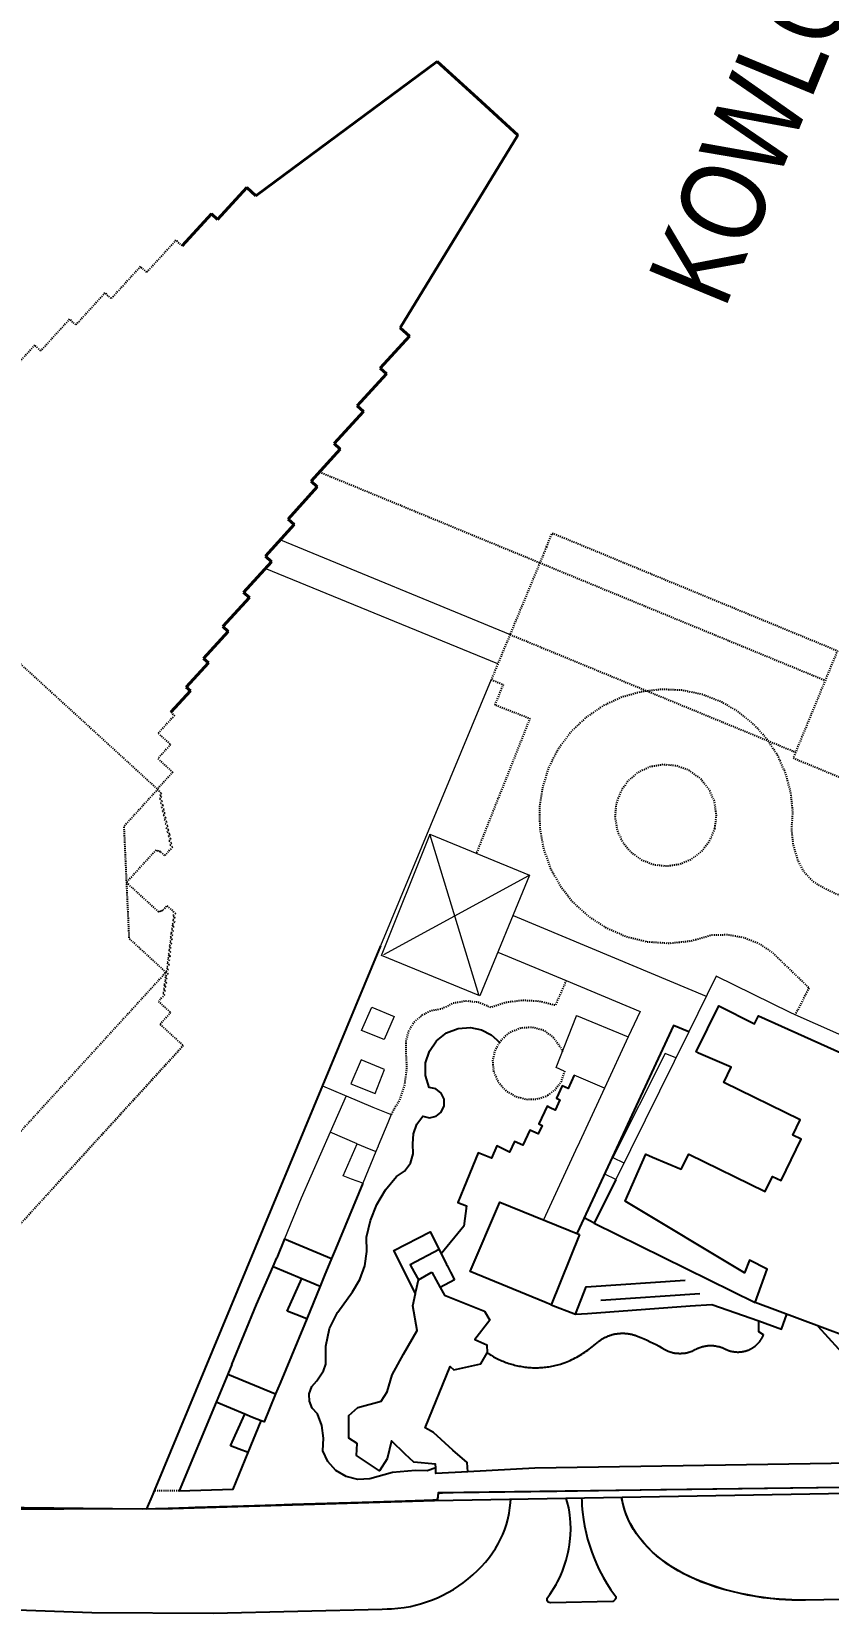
# Model space of a CAD drawing. Header units: millimetres. Extents: x 50357 to 985146, y 723188 to 1803594.
# Drawn here: x 829954.7 to 830030.1, y 818202.4 to 818352.1 of the extents above; entities that cross this region are included whole.
import ezdxf
from ezdxf.xclip import XClip

# ---------------------------------------------------------------- set-up
doc = ezdxf.new("R2010")
doc.units = ezdxf.units.MM
doc.header["$LTSCALE"] = 3
doc.header["$MEASUREMENT"] = 0
doc.linetypes.add('x-baseplan$0$DGN Style 2', pattern=[1.94727e-06, 0, -1.94727e-06])
doc.layers.add('00_Xref', color=7, linetype='Continuous')
doc.layers.add('x-baseplan$0$AR-SITE-TXT_AR_BS_', color=1, linetype='Continuous')
doc.layers.add('x-baseplan$0$AR-ROAD_AR_BS_MI_', color=7, linetype='Continuous', true_color=0x6d6d6d)
doc.styles.add('x-baseplan$0$Style-Arial', font='arial.ttf')

# ---------------------------------------------------------------- blocks, each defined once
blk = doc.blocks.new('x-baseplan')
at = {"layer": 'x-baseplan$0$AR-ROAD_AR_BS_MI_', "lineweight": 40}
for p, q in [((834617.91, 818349.29), (834600.76, 818336.56)), ((834621.73, 818345.8), (834617.91, 818349.29)), ((834621.73, 818345.8), (834625.55, 818342.31)), ((834625.55, 818342.31), (834614.42, 818324.08)), ((834599.9, 818337.35), (834597.13, 818334.32)), ((834600.76, 818336.56), (834599.9, 818337.35)), ((834596.54, 818334.86), (834593.78, 818331.83)), ((834597.13, 818334.32), (834596.54, 818334.86)), ((834614.42, 818324.08), (834615.29, 818323.29)), ((834615.29, 818323.29), (834612.52, 818320.26)), ((834613.11, 818319.73), (834610.34, 818316.7)), ((834612.52, 818320.26), (834613.11, 818319.73)), ((834610.93, 818316.16), (834608.16, 818313.13)), ((834610.34, 818316.7), (834610.93, 818316.16)), ((834608.16, 818313.13), (834608.75, 818312.59)), ((834608.75, 818312.59), (834605.98, 818309.56)), ((834606.57, 818309.02), (834603.8, 818305.99)), ((834605.98, 818309.56), (834606.57, 818309.02)), ((834603.8, 818305.99), (834604.39, 818305.46)), ((834604.39, 818305.46), (834601.66, 818302.47)), ((834602.24, 818301.95), (834599.6, 818299.05)), ((834601.66, 818302.47), (834602.24, 818301.95)), ((834600.14, 818298.55), (834597.63, 818295.81)), ((834599.6, 818299.05), (834600.14, 818298.55)), ((834598.14, 818295.35), (834595.81, 818292.8)), ((834597.63, 818295.81), (834598.14, 818295.35)), ((834596.26, 818292.38), (834594.16, 818290.08)), ((834595.81, 818292.8), (834596.26, 818292.38)), ((834594.56, 818289.72), (834592.72, 818287.71)), ((834594.16, 818290.08), (834594.56, 818289.72))]:
    blk.add_line(p, q, dxfattribs=at)
at = {"layer": 'x-baseplan$0$AR-ROAD_AR_BS_MI_', "linetype": 'ByBlock', "lineweight": -2}
for p, q in [((834617.91, 818349.29), (834600.76, 818336.56)), ((834625.55, 818342.31), (834617.91, 818349.29)), ((834625.55, 818342.31), (834614.42, 818324.08)), ((834599.9, 818337.35), (834597.13, 818334.32)), ((834600.76, 818336.56), (834599.9, 818337.35)), ((834596.54, 818334.86), (834593.78, 818331.83)), ((834597.13, 818334.32), (834596.54, 818334.86)), ((834614.42, 818324.08), (834615.29, 818323.29)), ((834615.29, 818323.29), (834612.52, 818320.26)), ((834613.11, 818319.73), (834610.34, 818316.7)), ((834612.52, 818320.26), (834613.11, 818319.73)), ((834610.93, 818316.16), (834608.16, 818313.13)), ((834610.34, 818316.7), (834610.93, 818316.16)), ((834608.16, 818313.13), (834608.75, 818312.59)), ((834608.75, 818312.59), (834605.98, 818309.56)), ((834606.57, 818309.02), (834603.8, 818305.99)), ((834605.98, 818309.56), (834606.57, 818309.02)), ((834603.8, 818305.99), (834604.39, 818305.46)), ((834604.39, 818305.46), (834601.66, 818302.47)), ((834602.24, 818301.95), (834599.6, 818299.05)), ((834601.66, 818302.47), (834602.24, 818301.95)), ((834600.14, 818298.55), (834597.63, 818295.81)), ((834599.6, 818299.05), (834600.14, 818298.55)), ((834598.14, 818295.35), (834595.81, 818292.8)), ((834597.63, 818295.81), (834598.14, 818295.35)), ((834596.26, 818292.38), (834594.16, 818290.08)), ((834595.81, 818292.8), (834596.26, 818292.38)), ((834594.56, 818289.72), (834592.72, 818287.71)), ((834594.16, 818290.08), (834594.56, 818289.72))]:
    blk.add_line(p, q, dxfattribs=at)
at = {"layer": 'x-baseplan$0$AR-ROAD_AR_BS_MI_', "linetype": 'x-baseplan$0$DGN Style 2'}
for p, q in [((834593.19, 818332.36), (834590.42, 818329.33)), ((834593.19, 818332.36), (834590.42, 818329.33)), ((834593.78, 818331.83), (834593.19, 818332.36)), ((834593.78, 818331.83), (834593.19, 818332.36)), ((834589.83, 818329.87), (834587.06, 818326.84)), ((834589.83, 818329.87), (834587.06, 818326.84)), ((834590.42, 818329.33), (834589.83, 818329.87)), ((834590.42, 818329.33), (834589.83, 818329.87)), ((834586.47, 818327.38), (834583.71, 818324.35)), ((834586.47, 818327.38), (834583.71, 818324.35)), ((834587.06, 818326.84), (834586.47, 818327.38)), ((834587.06, 818326.84), (834586.47, 818327.38)), ((834583.12, 818324.89), (834580.39, 818321.9)), ((834583.12, 818324.89), (834580.39, 818321.9)), ((834583.71, 818324.35), (834583.12, 818324.89)), ((834583.71, 818324.35), (834583.12, 818324.89)), ((834579.82, 818322.43), (834577.17, 818319.53)), ((834579.82, 818322.43), (834577.17, 818319.53)), ((834580.39, 818321.9), (834579.82, 818322.43)), ((834580.39, 818321.9), (834579.82, 818322.43)), ((834592.72, 818287.71), (834593.05, 818287.4)), ((834592.72, 818287.71), (834593.05, 818287.4)), ((834593.05, 818287.4), (834591.51, 818285.72)), ((834593.05, 818287.4), (834591.51, 818285.72)), ((834592.68, 818284.65), (834591.47, 818283.32)), ((834592.68, 818284.65), (834591.47, 818283.32)), ((834591.51, 818285.72), (834592.68, 818284.65)), ((834591.47, 818283.32), (834592.88, 818282.03)), ((834591.47, 818283.32), (834592.88, 818282.03)), ((834592.88, 818282.03), (834591.4, 818280.41)), ((834591.4, 818280.41), (834591.83, 818280.02)), ((834591.4, 818280.41), (834591.83, 818280.02)), ((834591.82, 818279.72), (834591.64, 818279.52)), ((834591.82, 818279.72), (834591.64, 818279.52)), ((834591.64, 818279.52), (834591.88, 818279.3)), ((834591.64, 818279.52), (834591.88, 818279.3)), ((834591.83, 818280.02), (834591.67, 818279.85)), ((834591.83, 818280.02), (834591.67, 818279.85)), ((834591.67, 818279.85), (834591.82, 818279.72)), ((834591.67, 818279.85), (834591.82, 818279.72)), ((834591.88, 818279.3), (834591.73, 818279.13)), ((834591.88, 818279.3), (834591.73, 818279.13)), ((834591.73, 818279.13), (834591.97, 818278.91)), ((834591.73, 818279.13), (834591.97, 818278.91)), ((834591.97, 818278.91), (834591.82, 818278.74)), ((834591.97, 818278.91), (834591.82, 818278.74)), ((834591.82, 818278.74), (834592.06, 818278.52)), ((834591.82, 818278.74), (834592.06, 818278.52)), ((834592.06, 818278.52), (834591.9, 818278.35)), ((834592.06, 818278.52), (834591.9, 818278.35)), ((834591.9, 818278.35), (834592.15, 818278.13)), ((834591.9, 818278.35), (834592.15, 818278.13)), ((834592.15, 818278.13), (834591.99, 818277.96)), ((834592.15, 818278.13), (834591.99, 818277.96)), ((834591.99, 818277.96), (834592.23, 818277.74)), ((834591.99, 818277.96), (834592.23, 818277.74)), ((834592.23, 818277.74), (834592.08, 818277.57)), ((834592.23, 818277.74), (834592.08, 818277.57)), ((834592.08, 818277.57), (834592.32, 818277.35)), ((834592.08, 818277.57), (834592.32, 818277.35)), ((834592.32, 818277.35), (834592.17, 818277.18)), ((834592.17, 818277.18), (834592.41, 818276.96)), ((834592.17, 818277.18), (834592.41, 818276.96)), ((834592.41, 818276.96), (834592.25, 818276.79)), ((834592.25, 818276.79), (834592.49, 818276.57)), ((834592.25, 818276.79), (834592.49, 818276.57)), ((834592.49, 818276.57), (834592.35, 818276.4)), ((834592.49, 818276.57), (834592.35, 818276.4)), ((834592.35, 818276.4), (834592.63, 818276.15)), ((834592.63, 818276.15), (834592.46, 818275.97)), ((834592.46, 818275.97), (834592.71, 818275.75)), ((834592.71, 818275.75), (834592.53, 818275.55)), ((834592.53, 818275.55), (834592.77, 818275.33)), ((834592.53, 818275.55), (834592.77, 818275.33)), ((834591.29, 818274.66), (834588.5, 818271.6)), ((834591.38, 818274.57), (834591.29, 818274.66)), ((834591.38, 818274.57), (834591.29, 818274.66)), ((834591.43, 818274.62), (834591.38, 818274.57)), ((834591.43, 818274.62), (834591.38, 818274.57)), ((834591.54, 818274.53), (834591.43, 818274.62)), ((834591.54, 818274.53), (834591.43, 818274.62)), ((834591.59, 818274.58), (834591.54, 818274.53)), ((834591.59, 818274.58), (834591.54, 818274.53)), ((834591.7, 818274.48), (834591.59, 818274.58)), ((834591.7, 818274.48), (834591.59, 818274.58)), ((834591.72, 818274.51), (834591.7, 818274.48)), ((834591.72, 818274.51), (834591.7, 818274.48)), ((834592.13, 818274.14), (834591.72, 818274.51)), ((834592.13, 818274.14), (834591.72, 818274.51)), ((834592.86, 818274.94), (834592.13, 818274.14)), ((834592.86, 818274.94), (834592.13, 818274.14)), ((834592.77, 818275.33), (834592.62, 818275.16)), ((834592.77, 818275.33), (834592.62, 818275.16)), ((834592.62, 818275.16), (834592.86, 818274.94)), ((834592.62, 818275.16), (834592.86, 818274.94)), ((834588.5, 818271.6), (834591.55, 818268.81)), ((834588.5, 818271.6), (834591.55, 818268.81)), ((834591.55, 818268.81), (834591.64, 818268.91)), ((834591.55, 818268.81), (834591.64, 818268.91)), ((834591.64, 818268.91), (834591.69, 818268.86)), ((834591.64, 818268.91), (834591.69, 818268.86)), ((834591.69, 818268.86), (834591.79, 818268.97)), ((834591.69, 818268.86), (834591.79, 818268.97)), ((834591.79, 818268.97), (834591.84, 818268.92)), ((834591.79, 818268.97), (834591.84, 818268.92)), ((834591.84, 818268.92), (834591.94, 818269.03)), ((834591.84, 818268.92), (834591.94, 818269.03)), ((834591.94, 818269.03), (834591.94, 818269.03)), ((834591.94, 818269.03), (834591.97, 818269)), ((834591.94, 818269.03), (834591.97, 818269)), ((834591.94, 818269.03), (834591.94, 818269.03)), ((834591.97, 818269), (834592.34, 818269.41)), ((834591.97, 818269), (834592.34, 818269.41)), ((834592.34, 818269.41), (834593.14, 818268.68)), ((834592.34, 818269.41), (834593.14, 818268.68)), ((834593.09, 818268.28), (834592.87, 818268.04)), ((834593.14, 818268.68), (834592.92, 818268.44)), ((834592.92, 818268.44), (834593.09, 818268.28)), ((834592.92, 818268.44), (834593.09, 818268.28)), ((834592.87, 818266.63), (834592.65, 818266.39)), ((834592.87, 818266.63), (834592.65, 818266.39)), ((834592.93, 818267.03), (834592.7, 818266.79)), ((834592.93, 818267.03), (834592.7, 818266.79)), ((834592.7, 818266.79), (834592.87, 818266.63)), ((834592.7, 818266.79), (834592.87, 818266.63)), ((834592.98, 818267.42), (834592.76, 818267.18)), ((834592.98, 818267.42), (834592.76, 818267.18)), ((834592.76, 818267.18), (834592.93, 818267.03)), ((834592.76, 818267.18), (834592.93, 818267.03)), ((834593.06, 818267.86), (834592.81, 818267.58)), ((834593.06, 818267.86), (834592.81, 818267.58)), ((834592.81, 818267.58), (834592.98, 818267.42)), ((834592.81, 818267.58), (834592.98, 818267.42)), ((834592.87, 818268.04), (834593.06, 818267.86)), ((834592.87, 818268.04), (834593.06, 818267.86)), ((834592.72, 818265.44), (834592.5, 818265.2)), ((834592.72, 818265.44), (834592.5, 818265.2)), ((834592.5, 818265.2), (834592.67, 818265.04)), ((834592.5, 818265.2), (834592.67, 818265.04)), ((834592.77, 818265.84), (834592.55, 818265.59)), ((834592.77, 818265.84), (834592.55, 818265.59)), ((834592.55, 818265.59), (834592.72, 818265.44)), ((834592.55, 818265.59), (834592.72, 818265.44)), ((834592.82, 818266.23), (834592.6, 818265.99)), ((834592.82, 818266.23), (834592.6, 818265.99)), ((834592.6, 818265.99), (834592.77, 818265.84)), ((834592.6, 818265.99), (834592.77, 818265.84)), ((834592.65, 818266.39), (834592.82, 818266.23)), ((834592.65, 818266.39), (834592.82, 818266.23)), ((834592.54, 818263.83), (834592.28, 818263.55)), ((834592.54, 818263.83), (834592.28, 818263.55)), ((834592.56, 818264.25), (834592.34, 818264.01)), ((834592.56, 818264.25), (834592.34, 818264.01)), ((834592.34, 818264.01), (834592.54, 818263.83)), ((834592.34, 818264.01), (834592.54, 818263.83)), ((834592.62, 818264.64), (834592.39, 818264.4)), ((834592.62, 818264.64), (834592.39, 818264.4)), ((834592.39, 818264.4), (834592.56, 818264.25)), ((834592.39, 818264.4), (834592.56, 818264.25)), ((834592.67, 818265.04), (834592.45, 818264.8)), ((834592.67, 818265.04), (834592.45, 818264.8)), ((834592.45, 818264.8), (834592.62, 818264.64)), ((834592.45, 818264.8), (834592.62, 818264.64)), ((834592.28, 818262.15), (834592.05, 818261.9)), ((834592.28, 818262.15), (834592.05, 818261.9)), ((834592.34, 818262.54), (834592.12, 818262.29)), ((834592.34, 818262.54), (834592.12, 818262.29)), ((834592.12, 818262.29), (834592.28, 818262.15)), ((834592.12, 818262.29), (834592.28, 818262.15)), ((834592.43, 818262.97), (834592.17, 818262.69)), ((834592.17, 818262.69), (834592.34, 818262.54)), ((834592.45, 818263.39), (834592.23, 818263.15)), ((834592.45, 818263.39), (834592.23, 818263.15)), ((834592.23, 818263.15), (834592.43, 818262.97)), ((834592.23, 818263.15), (834592.43, 818262.97)), ((834592.28, 818263.55), (834592.45, 818263.39)), ((834592.28, 818263.55), (834592.45, 818263.39)), ((834592.11, 818260.97), (834591.53, 818260.35)), ((834592.16, 818261.37), (834591.94, 818261.13)), ((834592.16, 818261.37), (834591.94, 818261.13)), ((834591.94, 818261.13), (834592.11, 818260.97)), ((834591.94, 818261.13), (834592.11, 818260.97)), ((834592.22, 818261.75), (834592, 818261.51)), ((834592.22, 818261.75), (834592, 818261.51)), ((834592, 818261.51), (834592.16, 818261.37)), ((834592, 818261.51), (834592.16, 818261.37)), ((834592.05, 818261.9), (834592.22, 818261.75)), ((834592.05, 818261.9), (834592.22, 818261.75)), ((834591.53, 818260.35), (834592.69, 818259.29)), ((834592.69, 818259.29), (834591.68, 818258.18)), ((834591.68, 818258.18), (834593.88, 818256.17)), ((834591.68, 818258.18), (834593.88, 818256.17)), ((834569.96, 818229.98), (834593.88, 818256.17)), ((834593.88, 818256.17), (834581.92, 818243.08)), ((834569.96, 818229.98), (834581.92, 818243.08))]:
    blk.add_line(p, q, dxfattribs=at)
at = {"layer": 'x-baseplan$0$AR-ROAD_AR_BS_MI_', "flags": 128}
blk.add_lwpolyline([(834506.84, 818269.48, 0.360963), (834521.64, 818221.91, 0.100934), (834541.72, 818214), (834551.67, 818212.25), (834592.86, 818212.38), (834617.66, 818213.13), (834813.07, 818216.61), (834883.04, 818221.15, 0.392146)], format="xyb", dxfattribs=at)
at = {"layer": 'x-baseplan$0$AR-ROAD_AR_BS_MI_', "linetype": 'x-baseplan$0$DGN Style 2', "flags": 128}
for points in [[(834606.79, 818310.44), (834627.64, 818301.85)], [(834542.04, 818308.97), (834545.54, 818305.76), (834556.14, 818306.24), (834559.34, 818309.75), (834591.46, 818280.41), (834588.26, 818276.9), (834588.74, 818266.31), (834592.24, 818263.1), (834562.91, 818230.99), (834559.4, 818234.19), (834548.8, 818233.71), (834545.6, 818230.2), (834513.48, 818259.54), (834516.68, 818263.05), (834516.21, 818273.64), (834512.7, 818276.85), (834542.04, 818308.97)], [(834628.27, 818303.35), (834628.81, 818304.66), (834655.81, 818293.53), (834651.85, 818283.93), (834651.62, 818283.38), (834717.62, 818256.15), (834729.51, 818258.15)], [(834628.27, 818303.35), (834627.64, 818301.85)], [(834627.64, 818301.85), (834624.82, 818295.06)], [(834627.64, 818301.85), (834654.65, 818290.72), (834654.65, 818290.72)], [(834624.82, 818295.06), (834623.66, 818292.28)], [(834624.82, 818295.06), (834651.85, 818283.93), (834651.86, 818283.93)], [(834623.66, 818292.28), (834623.04, 818290.79)], [(834623.04, 818290.79), (834624.17, 818290.32), (834623.38, 818288.42), (834626.69, 818287.12), (834621.63, 818274.35), (834621.61, 818274.3)], [(834732.3, 818277.05), (834733.58, 818277.87), (834734.99, 818278.46), (834736.47, 818278.8), (834738, 818278.88), (834739.51, 818278.7), (834741.09, 818277.97), (834742.49, 818276.91), (834743.62, 818275.59), (834744.44, 818274.05), (834743.26, 818270.94), (834742.37, 818267.74), (834741.76, 818264.48), (834741.45, 818261.17), (834741.05, 818259.65), (834740.37, 818258.25), (834739.42, 818257), (834738.24, 818255.97), (834736.89, 818255.19), (834735.4, 818254.69), (834733.85, 818254.5), (834729.65, 818254.04), (834728.06, 818253.87), (834725.8, 818253.79), (834724.19, 818253.79), (834718.9, 818253.79), (834713.62, 818254.09), (834708.37, 818254.71), (834697.98, 818256.48), (834691.16, 818257.92), (834684.41, 818259.65), (834677.74, 818261.65), (834671.15, 818263.92), (834661.72, 818267.67), (834654.58, 818271.04), (834653.52, 818271.68), (834652.66, 818272.58), (834652.08, 818273.68), (834651.64, 818275.17), (834651.48, 818276.71), (834651.6, 818278.26), (834651.4, 818280.11), (834650.92, 818281.9), (834650.16, 818283.6), (834649.26, 818285), (834649.15, 818285.16), (834647.92, 818286.54), (834646.48, 818287.72), (834644.88, 818288.66), (834643.06, 818289.37), (834641.15, 818289.78), (834639.21, 818289.87), (834637.81, 818289.71), (834637.27, 818289.65), (834635.39, 818289.13), (834633.62, 818288.31), (834632.01, 818287.21), (834630.59, 818285.86), (834629.41, 818284.28), (834628.5, 818282.54), (834627.9, 818280.67), (834627.6, 818278.73), (834627.63, 818276.77), (834627.97, 818274.83), (834628.63, 818272.98), (834629.58, 818271.26), (834630.79, 818269.72), (834632.24, 818268.4), (834633.89, 818267.33), (834635.79, 818266.49), (834637.81, 818266), (834639.87, 818265.86), (834641.94, 818266.07), (834643.93, 818266.64), (834645.43, 818266.67), (834646.91, 818266.41), (834648.31, 818265.86), (834649.58, 818265.04), (834653.13, 818261.62), (834651.81, 818259.08)], [(834644.22, 818276.71), (834644.36, 818277.99), (834644.17, 818279.26), (834643.65, 818280.43), (834642.84, 818281.43), (834641.8, 818282.18), (834640.6, 818282.63), (834639.32, 818282.75), (834638.06, 818282.53), (834636.89, 818281.99), (834635.96, 818281.18), (834635.26, 818280.16), (834634.85, 818278.99), (834634.75, 818277.76), (834634.96, 818276.54), (834635.48, 818275.41), (834636.27, 818274.46), (834637.27, 818273.74), (834638.43, 818273.29), (834639.66, 818273.16), (834640.88, 818273.34), (834642.02, 818273.83), (834642.99, 818274.59), (834643.74, 818275.57), (834644.22, 818276.71)], [(834630.14, 818262.32), (834629.1, 818259.97), (834627.59, 818260.35), (834626.03, 818260.44), (834624.48, 818260.25), (834623, 818259.77), (834621.87, 818260.25), (834620.65, 818260.38), (834619.44, 818260.17), (834618.34, 818259.63), (834617.36, 818259.46), (834616.47, 818259.03), (834615.73, 818258.37), (834615.21, 818257.53), (834614.94, 818256.58), (834614.95, 818255.59), (834615.03, 818254.03), (834614.82, 818252.48), (834614.33, 818251), (834613.56, 818249.64)], [(834623.84, 818256.46), (834624.01, 818256.74), (834624.84, 818257.44), (834625.84, 818257.85), (834626.93, 818257.92), (834627.98, 818257.64), (834628.92, 818256.94), (834629.61, 818255.98), (834629.77, 818255.59)], [(834628.39, 818251.47), (834628.27, 818251.38), (834627.33, 818251.07), (834626.35, 818251.05), (834625.4, 818251.32), (834624.46, 818251.86), (834623.73, 818252.67), (834623.3, 818253.67), (834623.19, 818254.75), (834623.44, 818255.81), (834623.84, 818256.46)], [(834629.97, 818253.74), (834629.97, 818253.68), (834629.65, 818252.75), (834629.46, 818252.49)], [(834629.45, 818252.48), (834629.06, 818251.96), (834628.39, 818251.47)], [(834593.5, 818214.05), (834591.12, 818214.04)]]:
    blk.add_lwpolyline(points, dxfattribs=at)
at = {"layer": 'x-baseplan$0$AR-ROAD_AR_BS_MI_', "lineweight": 0, "flags": 128}
for points in [[(834603.08, 818304.02), (834624.82, 818295.06)], [(834623.66, 818292.28), (834601.65, 818301.3)], [(834623.04, 818290.79), (834612.57, 818265.61)], [(834617.24, 818276.16), (834617.24, 818276.16), (834626.66, 818272.28), (834621.96, 818260.86), (834612.66, 818264.7), (834617.22, 818276.11), (834617.24, 818276.16), (834617.24, 818276.16)], [(834617.22, 818276.12), (834617.22, 818276.11), (834621.84, 818260.99)], [(834626.55, 818272.23), (834612.84, 818264.74)], [(834625.1, 818268.49), (834634.72, 818264.47), (834643.39, 818260.83)], [(834623.67, 818265.02), (834630.14, 818262.32)], [(834630.14, 818262.32), (834637.13, 818259.4), (834636.01, 818256.98)], [(834651.81, 818259.08), (834651.34, 818259.29), (834644.32, 818262.72), (834641.73, 818257.48)], [(834613.84, 818258.91), (834612.91, 818256.73), (834612.9, 818256.73), (834610.77, 818257.6), (834611.72, 818259.81), (834613.84, 818258.91)], [(834629.93, 818253.76), (834629.17, 818254.08), (834631.11, 818258.98)], [(834631.11, 818258.98), (834631.12, 818259.02), (834636.01, 818256.98)], [(834696.22, 818244.53), (834683.33, 818247.84), (834673.15, 818250.71), (834671.58, 818251.26), (834669.9, 818251.84), (834665.76, 818253.28), (834658.49, 818256.14), (834657.89, 818256.4), (834657.88, 818256.41), (834651.81, 818259.08)], [(834636.01, 818256.98), (834633.76, 818252.13)], [(834641.73, 818257.48), (834634.82, 818243.5)], [(834610.71, 818254.82), (834609.76, 818252.55), (834612.04, 818251.62), (834612.94, 818253.91), (834610.71, 818254.82)], [(834640.5, 818255), (834639.49, 818255.42), (834634.56, 818245.59), (834635.59, 818245.07)], [(834633.76, 818252.13), (834630.88, 818253.36)], [(834607.05, 818252.36), (834609.15, 818251.47), (834609.29, 818251.41)], [(834633.76, 818252.13), (834633.19, 818250.91), (834631.38, 818247.03), (834631.01, 818246.23), (834627.97, 818239.68)], [(834609.29, 818251.41), (834607.79, 818247.97)], [(834609.29, 818251.41), (834611.84, 818250.35), (834611.84, 818250.35), (834613.55, 818249.64)], [(834613.56, 818249.64), (834613.57, 818249.64), (834613.24, 818248.87), (834612.33, 818246.67), (834612.33, 818246.66), (834612.11, 818246.15)], [(834607.79, 818247.97), (834605.06, 818241.73), (834603.48, 818237.88)], [(834610.36, 818246.88), (834607.79, 818247.97)], [(834609.01, 818243.85), (834610.36, 818246.88)], [(834610.36, 818246.88), (834611.11, 818246.57)], [(834612.11, 818246.15), (834610.87, 818243.14)], [(834611.11, 818246.57), (834612.11, 818246.15)], [(834609.81, 818243.54), (834609.01, 818243.85)], [(834610.87, 818243.14), (834609.81, 818243.54)], [(834634.82, 818243.5), (834633.78, 818244.01)]]:
    blk.add_lwpolyline(points, dxfattribs=at)
at = {"layer": 'x-baseplan$0$AR-ROAD_AR_BS_MI_', "flags": 128}
for points in [[(834612.57, 818265.61), (834591.12, 818214.04), (834590.99, 818213.73), (834590.41, 818212.33), (834617.98, 818213.2), (834618.05, 818213.87), (834668.38, 818214.56)], [(834663.09, 818226.23), (834648.02, 818231.87), (834649.16, 818235.02), (834647.49, 818235.85), (834647, 818234.68), (834635.72, 818241.45), (834637.66, 818245.9), (834638.29, 818245.61), (834641.02, 818244.46), (834641.73, 818245.89), (834648.96, 818242.35), (834649.66, 818243.79), (834650.47, 818243.39), (834652.38, 818247.3), (834651.58, 818247.69), (834652.28, 818249.13), (834645.05, 818252.68), (834645.75, 818254.12), (834642.66, 818255.46), (834642.43, 818255.58), (834644.57, 818259.93), (834647.97, 818258.22), (834648.35, 818258.97), (834657.04, 818255.08)], [(834617.78, 818216.21), (834616.97, 818215.93), (834615.88, 818215.97), (834613.68, 818215.79), (834611.56, 818215.18), (834610.42, 818215.12), (834609.32, 818215.39), (834608.34, 818215.97), (834607.57, 818216.81), (834607.08, 818217.84), (834607.15, 818219.03), (834606.99, 818220.22), (834606.59, 818221.34), (834606.1, 818221.86), (834605.82, 818222.52), (834605.81, 818223.15), (834605.81, 818223.23), (834606.05, 818223.9), (834606.52, 818224.44), (834607.16, 818225.4), (834607.38, 818226.01), (834607.37, 818227.73), (834607.73, 818229.39), (834608.49, 818230.91), (834608.51, 818230.94), (834609.89, 818232.86), (834610.59, 818234.04), (834611.06, 818235.32), (834611.27, 818236.67), (834611.23, 818238.04), (834611.6, 818239.62), (834612.2, 818241.13), (834613.03, 818242.52), (834614.07, 818243.77), (834614.83, 818244.3), (834615.38, 818245.04), (834615.66, 818245.93), (834615.63, 818246.86), (834615.67, 818247.82), (834615.99, 818248.72), (834616.55, 818249.5), (834617.18, 818249.34), (834617.81, 818249.48), (834618.31, 818249.88), (834618.59, 818250.46), (834618.58, 818251.1), (834618.3, 818251.68), (834617.78, 818252.07), (834617.16, 818252.19), (834616.82, 818253.33), (834616.83, 818254.52), (834617.2, 818255.65), (834617.87, 818256.63), (834618.8, 818257.36), (834619.91, 818257.79), (834621.09, 818257.88), (834622.11, 818257.66), (834623.04, 818257.18), (834623.84, 818256.46)], [(834641.73, 818257.48), (834640.29, 818258.08), (834631.16, 818238.45)], [(834630.88, 818253.36), (834630.31, 818252.12), (834629.76, 818252.37), (834629.22, 818251.18), (834629.54, 818251.04), (834629.09, 818250.05), (834628.63, 818250.29), (834628.32, 818250.45), (834627.54, 818248.77), (834627.85, 818248.61), (834627.48, 818247.82), (834626.7, 818248.18), (834626.02, 818246.73), (834625.25, 818247.09), (834624.78, 818246.09), (834623.56, 818246.68), (834623.07, 818245.51), (834621.8, 818246.03), (834620.45, 818242.71), (834619.88, 818241.31), (834620.69, 818241.01), (834620.44, 818239.09), (834618.31, 818236.47)], [(834610.87, 818243.14), (834608.3, 818236.92), (834607.93, 818236.03)], [(834634.82, 818243.5), (834632.77, 818239.37)], [(834631.38, 818238.3), (834628.72, 818231.63), (834628.11, 818231.88), (834621.04, 818234.79), (834623.84, 818241.34), (834631.38, 818238.3)], [(834632.77, 818239.37), (834631.84, 818239.86)], [(834615.86, 818232.71), (834613.81, 818236.79), (834617.27, 818238.55), (834618.11, 818236.88)], [(834632.77, 818239.37), (834648.02, 818231.87)], [(834603.48, 818237.88), (834602.75, 818236.08)], [(834603.48, 818237.88), (834607.93, 818236.03)], [(834618.11, 818236.87), (834615.36, 818235.43), (834615.35, 818235.42), (834615.73, 818234.73)], [(834618.11, 818236.88), (834618.11, 818236.87), (834618.31, 818236.47)], [(834598.48, 818225.99), (834600.8, 818231.66), (834602.38, 818235.26)], [(834602.38, 818235.26), (834602.75, 818236.08)], [(834602.38, 818235.26), (834605.1, 818234.12)], [(834607.93, 818236.03), (834607.23, 818234.34), (834606.84, 818233.39)], [(834618.31, 818236.47), (834618.45, 818236.19)], [(834618.45, 818236.19), (834618.81, 818235.47)], [(834618.81, 818235.47), (834618.87, 818235.36), (834619.18, 818234.73)], [(834603.73, 818231.03), (834605.1, 818234.12)], [(834605.1, 818234.12), (834605.86, 818233.81)], [(834605.86, 818233.81), (834606.84, 818233.39)], [(834615.73, 818234.73), (834616.14, 818234)], [(834615.9, 818232.9), (834616.14, 818234)], [(834616.14, 818234), (834617.36, 818234.7), (834617.41, 818234.72)], [(834617.41, 818234.72), (834617.82, 818233.97), (834618.21, 818233.27)], [(834619.55, 818234), (834618.21, 818233.27)], [(834619.18, 818234.73), (834619.55, 818234)], [(834631, 818230.74), (834632.02, 818233.35), (834641.4, 818233.97)], [(834606.84, 818233.39), (834605.57, 818230.32)], [(834617.78, 818216.21), (834617.77, 818216.57), (834615.71, 818216.76), (834614.88, 818217.52), (834613.59, 818218.76), (834613.18, 818217.07), (834612.46, 818215.93), (834610.27, 818217.38), (834610.35, 818218.51), (834609.56, 818219.03), (834609.56, 818221.18), (834610.41, 818221.94), (834612.63, 818222.52), (834613.17, 818223.4), (834613.66, 818225.03), (834614.73, 818226.97), (834616.02, 818229.21), (834615.6, 818231.53), (834615.86, 818232.71), (834615.9, 818232.9)], [(834618.21, 818233.27), (834618.6, 818232.54), (834622.4, 818231.03), (834622.92, 818230.19), (834621.47, 818228.35), (834622.61, 818227.86), (834622.66, 818227.11)], [(834633.42, 818232.09), (834642.8, 818232.7)], [(834604.53, 818230.72), (834603.73, 818231.03)], [(834605.57, 818230.32), (834604.53, 818230.72)], [(834628.72, 818231.63), (834631, 818230.74)], [(834631, 818230.74), (834632.14, 818230.83), (834641.86, 818231.54), (834643.92, 818231.68), (834648.37, 818230.11)], [(834648.37, 818230.11), (834650.52, 818229.35), (834651.01, 818230.76)], [(834605.57, 818230.32), (834605.35, 818229.79), (834604.12, 818226.8), (834603.05, 818224.22), (834602.63, 818223.21)], [(834653.97, 818229.63), (834656.88, 818226.4), (834662.97, 818224.13), (834664.06, 818220.84), (834663.28, 818217.46), (834661.7, 818217.44), (834661.77, 818216.75), (834657.23, 818216.66), (834627.17, 818216.17), (834620.82, 818215.85)], [(834622.66, 818227.11), (834622.77, 818227.03), (834622.89, 818226.95), (834623.02, 818226.87), (834623.14, 818226.8), (834623.26, 818226.73), (834623.39, 818226.66), (834623.51, 818226.6), (834623.64, 818226.53), (834623.77, 818226.47), (834623.9, 818226.41), (834624.03, 818226.35), (834624.16, 818226.3), (834624.29, 818226.24), (834624.43, 818226.19), (834624.56, 818226.14), (834624.7, 818226.1), (834624.83, 818226.06), (834624.97, 818226.01), (834625.11, 818225.98), (834625.24, 818225.94), (834625.38, 818225.91), (834625.52, 818225.87), (834625.66, 818225.84), (834625.8, 818225.82), (834625.94, 818225.79), (834626.08, 818225.77), (834626.22, 818225.75), (834626.37, 818225.74), (834626.51, 818225.72), (834626.65, 818225.71), (834626.79, 818225.7), (834626.93, 818225.69), (834627.08, 818225.69), (834627.22, 818225.69), (834627.36, 818225.69), (834627.5, 818225.69), (834627.65, 818225.7), (834627.79, 818225.7), (834627.93, 818225.71), (834628.07, 818225.73), (834628.22, 818225.74), (834628.36, 818225.76), (834628.5, 818225.78), (834628.64, 818225.8), (834628.78, 818225.83), (834628.92, 818225.86), (834629.06, 818225.89), (834629.2, 818225.92), (834629.34, 818225.96), (834629.47, 818225.99), (834629.61, 818226.03), (834629.86, 818226.11), (834630.03, 818226.18), (834630.19, 818226.24), (834630.35, 818226.31), (834630.51, 818226.38), (834630.67, 818226.46), (834630.83, 818226.53), (834630.99, 818226.62), (834631.14, 818226.7), (834631.29, 818226.78), (834631.45, 818226.87), (834631.6, 818226.96), (834631.75, 818227.06), (834631.89, 818227.15), (834632.04, 818227.25), (834632.18, 818227.35), (834632.32, 818227.45), (834632.46, 818227.56), (834632.6, 818227.67), (834632.74, 818227.78), (834632.94, 818227.95), (834633.02, 818228.03), (834633.07, 818228.07), (834633.12, 818228.11), (834633.17, 818228.15), (834633.22, 818228.19), (834633.28, 818228.23), (834633.33, 818228.27), (834633.38, 818228.3), (834633.43, 818228.34), (834633.49, 818228.38), (834633.54, 818228.41), (834633.6, 818228.44), (834633.66, 818228.47), (834633.71, 818228.51), (834633.77, 818228.54), (834633.83, 818228.57), (834633.88, 818228.59), (834633.94, 818228.62), (834634, 818228.65), (834634.06, 818228.67), (834634.12, 818228.7), (834634.18, 818228.72), (834634.24, 818228.74), (834634.3, 818228.76), (834634.37, 818228.78), (834634.43, 818228.8), (834634.49, 818228.82), (834634.55, 818228.83), (834634.61, 818228.85), (834634.68, 818228.86), (834634.74, 818228.88), (834634.8, 818228.89), (834634.87, 818228.9), (834634.93, 818228.91), (834635, 818228.92), (834635.06, 818228.93), (834635.12, 818228.93), (834635.19, 818228.94), (834635.25, 818228.94), (834635.32, 818228.95), (834635.38, 818228.95), (834635.45, 818228.95), (834635.51, 818228.95), (834635.58, 818228.95), (834635.64, 818228.95), (834635.71, 818228.94), (834635.77, 818228.94), (834635.83, 818228.93), (834635.9, 818228.92), (834635.96, 818228.92), (834636.03, 818228.91), (834636.09, 818228.9), (834636.15, 818228.89), (834636.22, 818228.87), (834636.34, 818228.85), (834636.41, 818228.83), (834636.47, 818228.81), (834636.53, 818228.8), (834636.59, 818228.78), (834636.65, 818228.76), (834636.72, 818228.73), (834636.78, 818228.71), (834637.2, 818228.54), (834637.5, 818228.42), (834637.79, 818228.29), (834638.07, 818228.15), (834638.36, 818228.01), (834638.64, 818227.87), (834638.92, 818227.72), (834639.2, 818227.57), (834639.47, 818227.41), (834639.52, 818227.38), (834639.57, 818227.36), (834639.61, 818227.34), (834639.71, 818227.29), (834639.76, 818227.27), (834639.81, 818227.25), (834639.86, 818227.23), (834639.9, 818227.21), (834639.95, 818227.2), (834640, 818227.18), (834640.05, 818227.17), (834640.1, 818227.15), (834640.21, 818227.13), (834640.26, 818227.11), (834640.31, 818227.1), (834640.36, 818227.09), (834640.41, 818227.08), (834640.46, 818227.08), (834640.57, 818227.06), (834640.62, 818227.06), (834640.67, 818227.05), (834640.72, 818227.05), (834640.78, 818227.05), (834640.83, 818227.04), (834640.88, 818227.04), (834640.93, 818227.04), (834640.99, 818227.04), (834641.04, 818227.05), (834641.09, 818227.05), (834641.14, 818227.05), (834641.25, 818227.06), (834641.35, 818227.08), (834641.4, 818227.08), (834641.46, 818227.09), (834641.51, 818227.1), (834641.56, 818227.11), (834641.61, 818227.13), (834641.66, 818227.14), (834641.71, 818227.15), (834641.76, 818227.17), (834641.81, 818227.18), (834641.86, 818227.2), (834641.91, 818227.21), (834641.96, 818227.23), (834642.01, 818227.25), (834642.06, 818227.27), (834642.11, 818227.29), (834642.16, 818227.31), (834642.2, 818227.34), (834642.25, 818227.36), (834642.34, 818227.4), (834642.4, 818227.44), (834642.45, 818227.46), (834642.49, 818227.48), (834642.54, 818227.51), (834642.59, 818227.53), (834642.64, 818227.55), (834642.69, 818227.57), (834642.78, 818227.61), (834642.88, 818227.64), (834642.93, 818227.66), (834642.98, 818227.67), (834643.04, 818227.69), (834643.14, 818227.71), (834643.19, 818227.72), (834643.29, 818227.74), (834643.34, 818227.75), (834643.4, 818227.76), (834643.45, 818227.77), (834643.5, 818227.77), (834643.55, 818227.78), (834643.66, 818227.79), (834643.71, 818227.79), (834643.82, 818227.79), (834643.87, 818227.79), (834643.92, 818227.79), (834644.03, 818227.78), (834644.08, 818227.78), (834644.13, 818227.77), (834644.19, 818227.77), (834644.24, 818227.76), (834644.29, 818227.75), (834644.34, 818227.74), (834644.39, 818227.73), (834644.5, 818227.71), (834644.6, 818227.69), (834644.65, 818227.67), (834644.7, 818227.66), (834644.75, 818227.64), (834644.8, 818227.62), (834644.85, 818227.61), (834644.9, 818227.59), (834644.95, 818227.57), (834645, 818227.55), (834645.05, 818227.53), (834645.09, 818227.51), (834645.14, 818227.48), (834645.19, 818227.46), (834645.23, 818227.44), (834645.27, 818227.42), (834645.31, 818227.4), (834645.36, 818227.38), (834645.4, 818227.36), (834645.44, 818227.35), (834645.48, 818227.33), (834645.53, 818227.32), (834645.57, 818227.3), (834645.61, 818227.29), (834645.66, 818227.27), (834645.7, 818227.26), (834645.75, 818227.25), (834645.84, 818227.23), (834645.93, 818227.21), (834645.97, 818227.21), (834646.02, 818227.2), (834646.06, 818227.19), (834646.11, 818227.19), (834646.2, 818227.18), (834646.25, 818227.18), (834646.34, 818227.17), (834646.43, 818227.17), (834646.48, 818227.17), (834646.52, 818227.18), (834646.57, 818227.18), (834646.66, 818227.19), (834646.71, 818227.19), (834646.75, 818227.2), (834646.8, 818227.2), (834646.84, 818227.21), (834646.89, 818227.22), (834646.93, 818227.23), (834646.98, 818227.24), (834647.02, 818227.25), (834647.07, 818227.26), (834647.15, 818227.29), (834647.16, 818227.29), (834647.2, 818227.3), (834647.24, 818227.32), (834647.29, 818227.33), (834647.33, 818227.35), (834647.37, 818227.36), (834647.41, 818227.38), (834647.46, 818227.4), (834647.5, 818227.42), (834647.54, 818227.44), (834647.58, 818227.46), (834647.62, 818227.48), (834647.66, 818227.5), (834647.7, 818227.52), (834647.74, 818227.55), (834647.78, 818227.57), (834647.82, 818227.6), (834647.86, 818227.62), (834647.9, 818227.65), (834647.93, 818227.67), (834647.97, 818227.7), (834648.01, 818227.73), (834648.04, 818227.76), (834648.08, 818227.79), (834648.11, 818227.82), (834648.15, 818227.85), (834648.18, 818227.88), (834648.22, 818227.91), (834648.25, 818227.94), (834648.28, 818227.98), (834648.31, 818228.01), (834648.34, 818228.04), (834648.37, 818228.08), (834648.4, 818228.11), (834648.43, 818228.15), (834648.46, 818228.18), (834648.49, 818228.22), (834648.52, 818228.26), (834648.54, 818228.29), (834648.57, 818228.33), (834648.59, 818228.37), (834648.62, 818228.41), (834648.64, 818228.45), (834648.67, 818228.49), (834648.69, 818228.53), (834648.71, 818228.57), (834648.73, 818228.61), (834648.75, 818228.65), (834648.77, 818228.69), (834648.79, 818228.73), (834648.82, 818228.79), (834648.38, 818229.09), (834648.37, 818230.11)], [(834620.82, 818215.85), (834620.75, 818216.71), (834619.39, 818217.88), (834617.58, 818219.56), (834616.77, 818220.01), (834619.15, 818225.8), (834619.51, 818225.48), (834622.05, 818226.07), (834622.66, 818227.11)], [(834598.11, 818225.09), (834597, 818222.42)], [(834598.48, 818225.99), (834598.11, 818225.09)], [(834598.11, 818225.09), (834602.63, 818223.21)], [(834602.63, 818223.21), (834601.53, 818220.56), (834601.27, 818220.66)], [(834597, 818222.42), (834593.5, 818214.05), (834598.6, 818214.19), (834600.04, 818217.66)], [(834599.7, 818221.29), (834597, 818222.42)], [(834598.37, 818218.3), (834599.7, 818221.29)], [(834600.45, 818220.99), (834599.7, 818221.29)], [(834600.04, 818217.66), (834601.27, 818220.66)], [(834601.27, 818220.66), (834600.45, 818220.99)], [(834599.17, 818217.99), (834598.37, 818218.3)], [(834600.03, 818217.67), (834599.17, 818217.99)], [(834620.82, 818215.85), (834617.79, 818215.69), (834617.78, 818216.21)], [(834573.72, 818202.95), (834585.23, 818202.54), (834596.74, 818202.45), (834612.7, 818202.85), (834613.2, 818202.86), (834613.6, 818202.88), (834614.2, 818202.93), (834614.79, 818203.01), (834615.38, 818203.11), (834615.87, 818203.22), (834616.35, 818203.35), (834616.92, 818203.53), (834617.39, 818203.7), (834617.95, 818203.93), (834618.4, 818204.14), (834618.94, 818204.42), (834619.45, 818204.72), (834619.96, 818205.04), (834620.37, 818205.33), (834620.84, 818205.7), (834621.3, 818206.09), (834621.74, 818206.5), (834622.09, 818206.85), (834622.49, 818207.3), (834622.87, 818207.77), (834623.16, 818208.17), (834623.43, 818208.59), (834623.69, 818209.02), (834623.92, 818209.46), (834624.12, 818209.92), (834624.31, 818210.38), (834624.47, 818210.86), (834624.6, 818211.34), (834624.73, 818211.92), (834624.81, 818212.42), (834624.87, 818212.9), (834624.89, 818213.26)], [(834631.59, 818213.38), (834631.6, 818213.06), (834631.63, 818212.62), (834631.68, 818212.03), (834631.77, 818211.33), (834631.87, 818210.74), (834632.01, 818210.05), (834632.16, 818209.47), (834632.36, 818208.8), (834632.56, 818208.23), (834632.77, 818207.67), (834633.01, 818207.12), (834633.26, 818206.58), (834633.63, 818205.87), (834633.99, 818205.27), (834634.37, 818204.68), (834634.83, 818204.03), (834634.82, 818203.86), (834634.78, 818203.77), (834634.72, 818203.69), (834634.64, 818203.62), (834634.55, 818203.58), (834628.64, 818203.43), (834628.52, 818203.46), (834628.43, 818203.52), (834628.37, 818203.59), (834628.33, 818203.68), (834628.32, 818203.78), (834628.34, 818203.88), (834628.38, 818203.97), (834628.59, 818204.24), (834628.81, 818204.57), (834628.97, 818204.83), (834629.17, 818205.17), (834629.32, 818205.44), (834629.5, 818205.79), (834629.62, 818206.07), (834629.78, 818206.43), (834629.89, 818206.71), (834630.02, 818207.09), (834630.14, 818207.47), (834630.24, 818207.86), (834630.33, 818208.25), (834630.39, 818208.54), (834630.45, 818208.94), (834630.49, 818209.24), (834630.54, 818209.83), (834630.56, 818210.43), (834630.54, 818211.03), (834630.51, 818211.43), (834630.48, 818211.73), (834630.44, 818212.03), (834630.37, 818212.42), (834630.24, 818213.01), (834630.14, 818213.36)], [(834749.48, 818205.45), (834652.78, 818203.7), (834652.18, 818203.69), (834651.48, 818203.71), (834650.88, 818203.73), (834650.28, 818203.77), (834649.48, 818203.84), (834648.79, 818203.93), (834648.1, 818204.03), (834647.31, 818204.17), (834646.62, 818204.32), (834645.85, 818204.5), (834645.07, 818204.71), (834644.31, 818204.94), (834643.55, 818205.2), (834642.89, 818205.44), (834642.34, 818205.67), (834641.79, 818205.92), (834641.26, 818206.19), (834640.73, 818206.48), (834640.22, 818206.79), (834639.63, 818207.17), (834639.15, 818207.53), (834638.68, 818207.9), (834638.31, 818208.23), (834637.88, 818208.65), (834637.47, 818209.09), (834637.09, 818209.56), (834636.79, 818209.96), (834636.52, 818210.38), (834636.36, 818210.63), (834636.22, 818210.9), (834636, 818211.35), (834635.81, 818211.81), (834635.71, 818212.09), (834635.62, 818212.38), (834635.49, 818212.86), (834635.41, 818213.24), (834635.4, 818213.44)], [(834652.79, 818203.71), (834652.19, 818203.71), (834651.49, 818203.72), (834650.89, 818203.75), (834650.29, 818203.78), (834649.5, 818203.86), (834648.8, 818203.94), (834648.11, 818204.05), (834647.32, 818204.19), (834646.64, 818204.33), (834645.86, 818204.51), (834645.08, 818204.72), (834644.32, 818204.96), (834643.56, 818205.21), (834642.9, 818205.45), (834642.35, 818205.68), (834641.8, 818205.93), (834641.27, 818206.2), (834640.74, 818206.49), (834640.23, 818206.8), (834639.65, 818207.19), (834639.16, 818207.54), (834638.69, 818207.92), (834638.32, 818208.25), (834637.89, 818208.67), (834637.48, 818209.11), (834637.1, 818209.57), (834636.8, 818209.97), (834636.53, 818210.39), (834636.38, 818210.65), (834636.23, 818210.91), (834636.01, 818211.36), (834635.82, 818211.82), (834635.72, 818212.1), (834635.63, 818212.39), (834635.5, 818212.87), (834635.42, 818213.26), (834635.41, 818213.45)]]:
    blk.add_lwpolyline(points, dxfattribs=at)
at = {"layer": 'x-baseplan$0$AR-ROAD_AR_BS_MI_'}
blk.add_open_spline([(834888.67, 818328.07), (834888.67, 818328.07), (834888.38, 818295.02), (834888.09, 818261.08), (834887.79, 818227.14), (834887.77, 818226.21), (834887.39, 818225.25), (834886.99, 818224.24), (834886.62, 818223.27), (834886.56, 818223.2), (834885.66, 818222.6), (834884.73, 818221.98), (834883.83, 818221.38), (834883.6, 818221.34), (834873.62, 818220.65), (834860.55, 818219.75), (834847.67, 818218.85), (834832.74, 818217.87), (834820.68, 818217.06), (834808.61, 818216.26), (834808.2, 818216.25), (834798.22, 818216.56), (834787.81, 818216.89), (834777.59, 818217.2), (834777.1, 818217.21), (834775.31, 818216.98), (834773.48, 818216.75), (834771.72, 818216.53), (834771.67, 818216.57), (834771.65, 818217.37), (834771.62, 818218.22), (834771.59, 818219.03), (834771.54, 818219.08), (834771.15, 818219.1), (834770.77, 818219.1), (834770.24, 818219.14), (834766.91, 818218.61), (834763.59, 818218.12), (834759.9, 818217.56), (834759.34, 818217.48), (834757.06, 818217.04), (834755.22, 818216.7), (834753.38, 818216.35), (834752.97, 818216.31), (834747.8, 818215.98), (834742.49, 818215.64), (834737.49, 818215.32), (834737.08, 818215.32), (834727.35, 818215.76), (834717.06, 818216.22), (834707.04, 818216.66), (834706.37, 818216.7), (834702.63, 818217.25), (834698.89, 818217.77), (834694.28, 818218.46), (834693.27, 818218.56), (834689.61, 818219.49), (834686.87, 818220.14), (834684.14, 818220.82), (834684.08, 818220.78), (834683.57, 818218.82), (834683.06, 818216.8), (834682.55, 818214.84), (834682.49, 818214.79), (834674.56, 818214.66), (834653.52, 818214.34), (834632.08, 818214.06), (834618.51, 818213.88), (834618.05, 818213.82), (834618.03, 818213.65), (834618, 818213.42), (834617.98, 818213.24), (834617.82, 818213.19), (834613.22, 818213.05), (834605.57, 818212.81), (834598.07, 818212.57), (834593.33, 818212.44), (834591.66, 818212.34), (834586.27, 818212.36), (834582.17, 818212.43), (834578.07, 818212.46), (834577.53, 818212.45), (834575.78, 818212.32), (834573.51, 818212.16), (834571.4, 818211.99), (834569.3, 818211.95), (834567.2, 818211.89), (834565.09, 818211.82), (834563.03, 818211.87), (834561.1, 818211.9), (834559.17, 818211.94), (834558.44, 818211.97), (834556.69, 818212.09), (834554.41, 818212.24), (834552.49, 818212.35), (834550.26, 818212.61), (834548.34, 818212.82), (834546.42, 818213.04), (834546.04, 818213.1), (834544.33, 818213.47), (834542.11, 818213.97), (834540.07, 818214.39), (834537.99, 818214.98), (834536.23, 818215.47), (834534.48, 818215.95), (834534.18, 818216.06), (834531.88, 818217.03), (834529.57, 818217.99), (834526.79, 818219.19), (834526.15, 818219.4), (834524.11, 818220.67), (834522.54, 818221.6), (834520.97, 818222.55), (834520.78, 818222.7), (834518.57, 818224.61), (834516.3, 818226.59), (834514.14, 818228.46), (834514.03, 818228.58), (834512.46, 818230.83), (834510.83, 818233.15), (834509.25, 818235.41), (834509.16, 818235.58), (834507.94, 818238.42), (834506.7, 818241.32), (834505.5, 818244.13), (834505.47, 818244.26), (834505.02, 818248.14), (834504.57, 818252.11), (834504.12, 818256), (834504.12, 818256.16), (834504.55, 818259), (834504.99, 818261.97), (834505.42, 818264.87), (834505.47, 818265.08), (834506.07, 818266.74), (834506.74, 818268.64), (834507.38, 818270.45), (834507.71, 818271.28), (834510.81, 818278.82), (834513.92, 818286.34), (834518.06, 818296.29), (834527.72, 818319.82), (834537.44, 818343.33), (834549.6, 818372.98), (834553.98, 818383.5), (834558.35, 818394.02), (834561.15, 818400.86), (834563.36, 818406.32), (834570.45, 818423.49), (834576.15, 818437.21), (834581.85, 818450.94), (834588.29, 818466.58), (834593.9, 818480.2), (834600.86, 818497.09), (834602.22, 818500.34), (834615.38, 818532.02), (834628.73, 818564.17), (834642.08, 818596.31), (834643.97, 818600.83), (834646.95, 818607.73), (834649.99, 818614.77), (834652.67, 818620.99), (834652.77, 818621.19), (834655.26, 818624.79), (834657.83, 818628.52), (834660.35, 818632.18), (834660.46, 818632.37), (834661.2, 818634.18), (834662.01, 818636.16), (834662.8, 818638.07), (834662.83, 818638.27), (834662.72, 818638.31), (834662.61, 818638.35), (834662.48, 818638.47), (834662.38, 818638.56), (834662.27, 818638.65), (834662.23, 818638.82), (834662.17, 818638.94), (834662.17, 818639.21), (834662.24, 818639.35), (834662.28, 818639.57), (834662.61, 818640.2), (834664.31, 818643.54), (834666, 818646.8), (834667.62, 818649.98), (834668.74, 818652.08), (834672.43, 818657.41), (834679.25, 818662.86), (834689.32, 818666.08), (834699.26, 818666.01), (834703.97, 818665), (834706.28, 818664.24), (834706.38, 818664.21), (834720.68, 818659.51), (834735.2, 818654.75), (834749.72, 818649.99), (834750.46, 818649.77), (834764.35, 818646.01), (834778.54, 818642.17), (834792.3, 818638.45), (834793.08, 818638.26), (834813.72, 818633.83), (834837.12, 818628.81), (834860.03, 818623.89), (834862.95, 818623.26), (834864.32, 818622.87), (834865.7, 818622.47), (834867.68, 818621.93), (834869.37, 818621.31), (834878.22, 818618.2), (834886.4, 818615.29), (834893.62, 818612.74), (834893.74, 818612.67), (834894.7, 818611.31), (834895.7, 818609.91), (834896.66, 818608.56), (834896.69, 818608.41), (834896.75, 818599.58), (834896.81, 818590.17), (834896.87, 818580.87), (834896.87, 818579.94), (834896.6, 818569.4), (834896.33, 818558.87), (834896.04, 818547.2), (834895.7, 818538.64), (834895.25, 818528.31), (834894.88, 818519.48), (834894.77, 818517.11), (834894.52, 818512.75), (834894.25, 818508.4), (834893.34, 818492.11), (834892.64, 818479.56), (834891.8, 818465.26), (834891.63, 818462.14), (834891.44, 818459.01), (834891.36, 818456.64), (834890.86, 818443.35), (834890.36, 818429.22), (834889.89, 818416.09), (834889.85, 818414.41), (834889.56, 818393.82), (834889.26, 818373.23), (834889.01, 818353.47), (834889.01, 818353.47), (834888.95, 818349.44), (834888.88, 818342.73), (834888.77, 818336.02), (834888.76, 818331.58), (834888.71, 818329.82), (834888.67, 818328.07)], degree=3, knots=[0, 0, 0, 0, 0.033626, 0.067252, 0.069059, 0.069059, 0.069159, 0.071165, 0.071265, 0.071265, 0.071365, 0.073454, 0.073554, 0.073554, 0.073946, 0.093905, 0.100212, 0.100212, 0.124359, 0.12481, 0.12481, 0.125198, 0.145138, 0.146001, 0.146001, 0.14614, 0.149655, 0.149755, 0.149755, 0.149855, 0.151388, 0.151488, 0.151488, 0.151588, 0.152273, 0.152273, 0.152659, 0.159122, 0.159122, 0.160257, 0.160257, 0.163847, 0.164067, 0.164067, 0.164693, 0.174606, 0.174891, 0.174891, 0.175442, 0.194717, 0.195845, 0.195845, 0.196093, 0.203524, 0.203524, 0.20558, 0.20558, 0.211212, 0.211312, 0.211312, 0.211412, 0.215437, 0.215537, 0.215537, 0.215637, 0.23167, 0.258354, 0.25928, 0.25928, 0.25938, 0.259643, 0.259743, 0.259743, 0.260069, 0.269095, 0.27533, 0.27533, 0.278736, 0.278736, 0.286307, 0.287076, 0.287076, 0.287405, 0.290642, 0.291712, 0.291712, 0.294921, 0.295991, 0.295991, 0.299128, 0.299913, 0.299913, 0.300626, 0.303478, 0.304548, 0.304548, 0.308056, 0.30847, 0.30847, 0.308847, 0.312039, 0.313089, 0.313089, 0.316441, 0.316791, 0.316791, 0.31708, 0.321883, 0.321883, 0.32324, 0.32324, 0.32677, 0.326959, 0.326959, 0.32727, 0.332908, 0.333079, 0.333079, 0.333241, 0.338666, 0.338853, 0.338853, 0.339061, 0.345144, 0.34527, 0.34527, 0.345429, 0.353216, 0.353397, 0.353397, 0.353533, 0.359245, 0.359506, 0.359506, 0.359681, 0.363106, 0.36359, 0.36359, 0.364938, 0.380162, 0.380162, 0.386865, 0.431922, 0.431922, 0.452068, 0.455112, 0.455112, 0.467096, 0.467096, 0.492906, 0.497337, 0.497337, 0.527321, 0.527321, 0.534488, 0.534488, 0.597137, 0.605306, 0.605306, 0.607105, 0.620617, 0.620897, 0.620897, 0.621063, 0.629811, 0.630109, 0.630109, 0.63025, 0.634084, 0.634464, 0.634464, 0.634564, 0.634698, 0.634698, 0.634914, 0.634986, 0.634986, 0.63525, 0.63525, 0.635553, 0.635553, 0.635699, 0.63699, 0.643184, 0.643184, 0.644248, 0.64803, 0.656298, 0.663294, 0.669382, 0.674106, 0.674106, 0.67432, 0.67432, 0.704737, 0.705406, 0.705406, 0.706314, 0.734691, 0.735311, 0.735311, 0.736322, 0.778271, 0.784004, 0.784004, 0.784347, 0.786914, 0.786914, 0.788526, 0.790585, 0.805999, 0.806183, 0.806183, 0.806283, 0.809571, 0.809671, 0.809671, 0.80989, 0.827641, 0.828812, 0.828812, 0.829545, 0.850248, 0.850248, 0.853304, 0.867687, 0.871282, 0.871282, 0.872523, 0.880156, 0.880156, 0.905731, 0.905731, 0.909295, 0.912095, 0.912095, 0.914131, 0.939148, 0.940871, 0.940871, 0.942563, 0.982771, 0.982771, 0.982771, 0.982771, 0.990968, 0.996432, 0.996432, 1, 1, 1, 1], dxfattribs=at)
at = {"layer": 'x-baseplan$0$AR-ROAD_AR_BS_MI_', "linetype": 'x-baseplan$0$DGN Style 2'}
blk.add_point((834592.62, 818264.64), dxfattribs=at)
blk.add_point((834592.62, 818264.64), dxfattribs=at)
at = {"layer": 'x-baseplan$0$AR-SITE-TXT_AR_BS_', "style": 'x-baseplan$0$Style-Arial', "width": 0.8}
blk.add_text('KOWLOON STATION', height=8, rotation=67.6177, dxfattribs=at).set_placement((834645.13, 818325.75))

msp = doc.modelspace()

# ---------------------------------------------------------------- block references
at = {"layer": '00_Xref'}
ref = msp.add_blockref('x-baseplan', (-4624.8147, 0), dxfattribs=at)
XClip(ref).set_block_clipping_path([(834202.4041511728, 818417.7787976696), (834906.6320897909, 818467.0097314056), (834956.0121295976, 817760.6488927433), (834251.7841909796, 817711.4179590072)])

doc.saveas('drawing.dxf')
